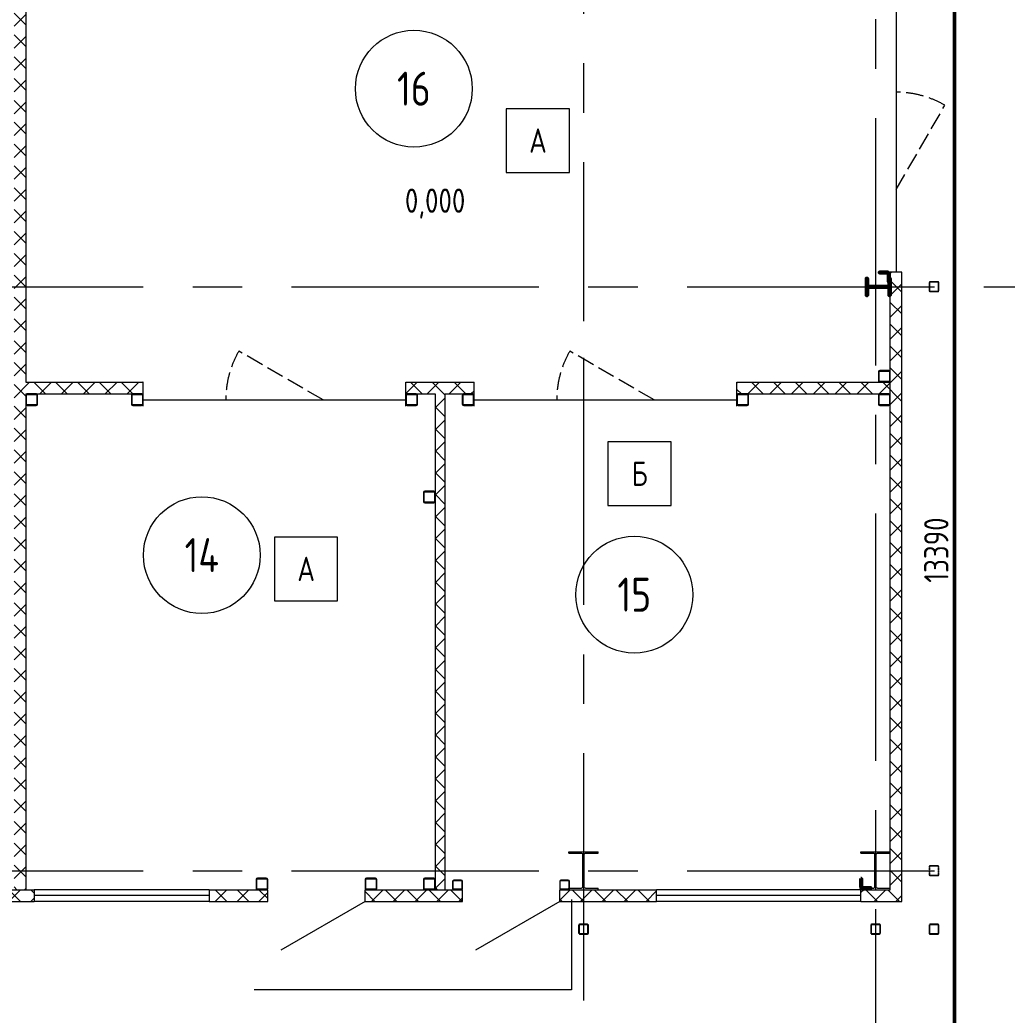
# Model space of a CAD drawing. Header units: millimetres. Extents: x -553547 to 230550, y -59438 to 214451.
# Drawn here: x 122124 to 132265, y 7007 to 17233 of the extents above; entities that cross this region are included whole.
import ezdxf
from ezdxf import colors
from ezdxf.entities.mleader import LeaderData, LeaderLine
from ezdxf.math import Vec2, Vec3

# ---------------------------------------------------------------- set-up
doc = ezdxf.new("R2010")
doc.units = ezdxf.units.MM
for name, pattern in [('GOST2.303 6', [12, 8, -1.5, 1, -1.5]), ('HIDDEN', [8, 6, -2]), ('осевая', [50.8, 31.75, -6.35, 6.35, -6.35])]:
    doc.linetypes.add(name, pattern=pattern)
for name, color, linetype, lineweight in [('0Оси', 252, 'GOST2.303 6', 13), ('_Оси', 252, 'Continuous', 9), ('АР_Двери', 250, 'Continuous', 9), ('АР_Окна', 160, 'Continuous', 20), ('АР_Площади', 250, 'Continuous', 20), ('АР_Размеры', 7, 'Continuous', 20), ('АР_Стены и перегородки', 154, 'Continuous', 50), ('АР_Тонкие', 7, 'Continuous', 0), ('АР_Штриховка', 7, 'Continuous', 20)]:
    doc.layers.add(name, color=color, linetype=linetype, lineweight=lineweight)
doc.layers.add('АТ_Кабельный короб', color=7, linetype='Continuous', lineweight=50, true_color=0xff01ff)
doc.styles.add('GOST type A', font='GOST2304A.ttf')
doc.styles.add('ГОСТ', font='cs_gost2304.shx')
doc.linetypes.add('FENCELINE1', pattern='A,6.35,-2.54,[133,ltypeshp.shx,S=2.54,R=0,X=-2.54,Y=0],-2.54,25.4', length=36.83)
doc.linetypes.add('КАБЕЛЬ_В_КОРОБЕ', pattern='A,5,[130,ltypeshp.shx,S=1,R=0,X=0,Y=0],1.5,[130,ltypeshp.shx,S=1.5,R=90,X=0,Y=-1],0,[130,ltypeshp.shx,S=2.1,R=90,X=0,Y=1],1,[130,ltypeshp.shx,S=1,R=0,X=0.5,Y=0],5', length=12.5)
doc.dimstyles.new('100 Ариал', dxfattribs={"dimscale": 100, "dimtxt": 2.5, "dimasz": 1.5, "dimexe": 1.25, "dimexo": 0.625, "dimtad": 1, "dimdec": 0, "dimrnd": 0.001, "dimtxsty": 'ГОСТ', "dimblk": 'OBLIQUE', "dimcen": 1.5, "dimdle": 1.5, "dimclrt": 256, "dimadec": 0, "dimazin": 2, "dimtfac": 0.75, "dimtdec": 0, "dimtmove": 1, "dimatfit": 3, "dimfxl": 7, "dimfxlon": 1, "dimtolj": 1, "dimarcsym": 2})
pattern_1 = [(45, (25622.54, -16727.17), (-112.2532, 112.2532), []), (135, (25622.54, -16727.17), (-112.2532, -112.2532), [])]

# ---------------------------------------------------------------- blocks, each defined once
blk = doc.blocks.new('*U535')
blk.add_lwpolyline([(3.5, 95), (3.5, -95, 0.4142136), (19.5, -111), (87.5, -111), (87.5, -122), (-87.5, -122), (-87.5, -111), (-19.5, -111, 0.4142136), (-3.5, -95), (-3.5, 95, 0.4142136), (-19.5, 111), (-87.5, 111), (-87.5, 122), (87.5, 122), (87.5, 111), (19.5, 111, 0.4142136)], format="xyb", close=True)
blk = doc.blocks.new('Несущая колонна')
at = {"color": 0, "linetype": 'ByBlock', "lineweight": -2, "extrusion": (0, 0, -1)}
for p, q in [((74798, 37252), (74798, 37267)), ((74798, 37267), (75098, 37267)), ((74798, 37252), (74929, 37252)), ((74942, 36905), (74942, 37239)), ((74954, 36905), (74954, 37239)), ((74967, 37252), (75098, 37252)), ((75098, 37252), (75098, 37267)), ((74798, 36877), (74798, 36892)), ((74798, 36892), (74929, 36892)), ((74798, 36877), (75098, 36877)), ((74967, 36892), (75098, 36892)), ((75098, 36877), (75098, 36892))]:
    blk.add_line(p, q, dxfattribs=at)
at = {"color": 18, "lineweight": 0, "true_color": 0x000000}
for points in [[(74948, 37267), (74948, 36877)], [(74954, 37072), (74942, 37072)]]:
    blk.add_lwpolyline(points, dxfattribs=at)
at = {"color": 0, "linetype": 'ByBlock', "lineweight": -2, "extrusion": (0, 0, -1)}
for centre, start, end in [((-74929, 37239), 90, 180), ((-74967, 37239), 360, 90), ((-74929, 36905), 180, 270), ((-74967, 36905), 270, 0)]:
    blk.add_arc(centre, 13, start, end, dxfattribs=at)
blk = doc.blocks.new('*U531')
blk.add_lwpolyline([(-27.4, 72.6), (-22.4, 72.6), (-22.4, -15.4, 0.4142136), (-15.4, -22.4), (72.6, -22.4), (72.6, -27.4), (-15.4, -27.4, -0.4142136), (-27.4, -15.4)], format="xyb", close=True)
blk = doc.blocks.new('*U529')
blk.add_lwpolyline([(-27.4, 72.6), (-22.4, 72.6), (-22.4, -15.4, 0.4142136), (-15.4, -22.4), (72.6, -22.4), (72.6, -27.4), (-15.4, -27.4, -0.4142136), (-27.4, -15.4)], format="xyb", close=True)
blk = doc.blocks.new('A$C62bef24c')
at = {"color": 252}
for points in [[(39560, 5952), (39640, 5952, 0.414214), (39650, 5962), (39650, 6042, 0.414214), (39640, 6052), (39560, 6052, 0.414214), (39550, 6042), (39550, 5962, 0.414214)], [(39560, 5956), (39640, 5956, 0.414214), (39646, 5962), (39646, 6042, 0.414214), (39640, 6048), (39560, 6048, 0.414214), (39554, 6042), (39554, 5962, 0.414214)], [(39560, -50), (39640, -50, 0.414214), (39650, -40), (39650, 40, 0.414214), (39640, 50), (39560, 50, 0.414214), (39550, 40), (39550, -40, 0.414214)], [(39560, -46), (39640, -46, 0.414214), (39646, -40), (39646, 40, 0.414214), (39640, 46), (39560, 46, 0.414214), (39554, 40), (39554, -40, 0.414214)], [(35960, -650), (36040, -650, 0.414214), (36050, -640), (36050, -560, 0.414214), (36040, -550), (35960, -550, 0.414214), (35950, -560), (35950, -640, 0.414214)], [(35960, -646), (36040, -646, 0.414214), (36046, -640), (36046, -560, 0.414214), (36040, -554), (35960, -554, 0.414214), (35954, -560), (35954, -640, 0.414214)], [(38960, -650), (39040, -650, 0.414214), (39050, -640), (39050, -560, 0.414214), (39040, -550), (38960, -550, 0.414214), (38950, -560), (38950, -640, 0.414214)], [(38960, -646), (39040, -646, 0.414214), (39046, -640), (39046, -560, 0.414214), (39040, -554), (38960, -554, 0.414214), (38954, -560), (38954, -640, 0.414214)], [(39560, -650), (39640, -650, 0.414214), (39650, -640), (39650, -560, 0.414214), (39640, -550), (39560, -550, 0.414214), (39550, -560), (39550, -640, 0.414214)], [(39560, -646), (39640, -646, 0.414214), (39646, -640), (39646, -560, 0.414214), (39640, -554), (39560, -554, 0.414214), (39554, -560), (39554, -640, 0.414214)]]:
    blk.add_lwpolyline(points, format="xyb", close=True, dxfattribs=at)
blk = doc.blocks.new('_Oblique')
at = {"color": 0, "linetype": 'ByBlock', "lineweight": -2}
blk.add_line((-0.5, -0.5), (0.5, 0.5), dxfattribs=at)
blk = doc.blocks.new('*D656')
at = {"layer": 'Defpoints', "color": 0, "lineweight": 30, "transparency": 16777216}
for p in [(133950, 4764), (133700, -8626), (135210, -8626)]:
    blk.add_point(p, dxfattribs=at)
at = {"layer": 'АР_Размеры', "color": 0, "lineweight": -2, "transparency": 16777216}
for p, q in [((135210, 4914), (135210, -8776)), ((134510, 4764), (135335, 4764)), ((134510, -8626), (135335, -8626))]:
    blk.add_line(p, q, dxfattribs=at)
at = {"layer": 'АР_Размеры', "color": 0, "lineweight": -2, "transparency": 16777216, "xscale": 150, "yscale": 150, "zscale": 150}
for p, rotation in [((135210, 4764), 90), ((135210, -8626), 270)]:
    blk.add_blockref('_Oblique', p, dxfattribs=dict(at, rotation=rotation))
at = {"layer": 'АР_Размеры', "color": 251, "lineweight": 0, "true_color": 0x636466, "transparency": 16777216, "insert": (135023, -1931), "char_height": 250, "attachment_point": 5, "rotation": 90, "style": 'GOST type A'}
blk.add_mtext('\\A1;13390', dxfattribs=at)
blk = doc.blocks.new('АР')
at = {"color": 252}
ml = blk.add_multileader_mtext('Standard', dxfattribs=at)
ml.set_content('0,000', color=252, style='GOST type A')
ml.set_leader_properties(color=256)
ml.build(insert=Vec2(0, 0))
ml.multileader.update_dxf_attribs({"has_dogleg": 0, "has_text_frame": 1, "text_left_attachment_type": 7, "text_right_attachment_type": 6, "dogleg_length": 0, "arrow_head_size": 200})
ctx = ml.context
ctx.base_point, ctx.char_height, ctx.arrow_head_size, ctx.landing_gap_size, ctx.plane_origin = Vec3(649404.1, -245448.8), 250, 200, 50, Vec3(-514199.9, -248177.5)
ctx.left_attachment, ctx.right_attachment = 7, 6
notes = []
notes.append((ctx, [(0, (0, 0, 0), (0, 0), (1, 0), 1, [])]))
ctx.mtext.insert, ctx.mtext.flow_direction = Vec3(649454.1, -245161.3), 5
ml = blk.add_multileader_mtext('Standard', dxfattribs=at)
ml.set_content('0,000', color=252, style='GOST type A')
ml.set_leader_properties(color=256)
ml.build(insert=Vec2(0, 0))
ml.multileader.update_dxf_attribs({"has_dogleg": 0, "has_text_frame": 1, "text_left_attachment_type": 7, "text_right_attachment_type": 6, "dogleg_length": 0, "arrow_head_size": 200})
ctx = ml.context
ctx.base_point, ctx.char_height, ctx.arrow_head_size, ctx.landing_gap_size, ctx.plane_origin = Vec3(641715.8, -241787.5), 250, 200, 50, Vec3(-521888.2, -239063.6)
ctx.left_attachment, ctx.right_attachment = 7, 6
notes.append((ctx, [(0, (0, 0, 0), (0, 0), (1, 0), 1, [])]))
ctx.mtext.insert, ctx.mtext.flow_direction = Vec3(641765.8, -241500), 5
ml = blk.add_multileader_mtext('Standard', dxfattribs=at)
ml.set_content('-0,020', color=252, style='GOST type A')
ml.set_leader_properties(color=256)
ml.build(insert=Vec2(0, 0))
ml.multileader.update_dxf_attribs({"has_dogleg": 0, "has_text_frame": 1, "text_left_attachment_type": 7, "text_right_attachment_type": 6, "dogleg_length": 0, "arrow_head_size": 200})
ctx = ml.context
ctx.base_point, ctx.char_height, ctx.arrow_head_size, ctx.landing_gap_size, ctx.plane_origin = Vec3(677883.5, -235529.3), 250, 200, 50, Vec3(-485627.9, -231830.1)
ctx.left_attachment, ctx.right_attachment = 7, 6
notes.append((ctx, [(0, (0, 0, 0), (0, 0), (1, 0), 1, [])]))
ctx.mtext.insert, ctx.mtext.flow_direction = Vec3(677933.5, -235241.8), 5
ml = blk.add_multileader_mtext('Standard', dxfattribs=at)
ml.set_content('0,000', color=252, style='GOST type A')
ml.set_leader_properties(color=256)
ml.build(insert=Vec2(0, 0))
ml.multileader.update_dxf_attribs({"has_dogleg": 0, "has_text_frame": 1, "text_left_attachment_type": 7, "text_right_attachment_type": 6, "dogleg_length": 0, "arrow_head_size": 200})
ctx = ml.context
ctx.base_point, ctx.char_height, ctx.arrow_head_size, ctx.landing_gap_size, ctx.plane_origin = Vec3(656104.7, -253706.8), 250, 200, 50, Vec3(-507499.3, -250982.9)
ctx.left_attachment, ctx.right_attachment = 7, 6
notes.append((ctx, [(0, (0, 0, 0), (0, 0), (1, 0), 1, [])]))
ctx.mtext.insert, ctx.mtext.flow_direction = Vec3(656154.7, -253419.3), 5
ml = blk.add_multileader_mtext('Standard', dxfattribs=at)
ml.set_content('0,000', color=252, style='GOST type A')
ml.set_leader_properties(color=256)
ml.build(insert=Vec2(0, 0))
ml.multileader.update_dxf_attribs({"has_dogleg": 0, "has_text_frame": 1, "text_left_attachment_type": 7, "text_right_attachment_type": 6, "dogleg_length": 0, "arrow_head_size": 200})
ctx = ml.context
ctx.base_point, ctx.char_height, ctx.arrow_head_size, ctx.landing_gap_size, ctx.plane_origin = Vec3(674120.3, -254449.4), 250, 200, 50, Vec3(-489483.8, -251725.5)
ctx.left_attachment, ctx.right_attachment = 7, 6
notes.append((ctx, [(0, (0, 0, 0), (0, 0), (1, 0), 1, [])]))
ctx.mtext.insert, ctx.mtext.flow_direction = Vec3(674170.3, -254161.9), 5
ml = blk.add_multileader_mtext('Standard', dxfattribs=at)
ml.set_content('0,000', color=252, style='GOST type A')
ml.set_leader_properties(color=256)
ml.build(insert=Vec2(0, 0))
ml.multileader.update_dxf_attribs({"has_dogleg": 0, "has_text_frame": 1, "text_left_attachment_type": 7, "text_right_attachment_type": 6, "dogleg_length": 0, "arrow_head_size": 200})
ctx = ml.context
ctx.base_point, ctx.char_height, ctx.arrow_head_size, ctx.landing_gap_size, ctx.plane_origin = Vec3(683757.5, -246454.6), 250, 200, 50, Vec3(-479846.5, -243730.6)
ctx.left_attachment, ctx.right_attachment = 7, 6
notes.append((ctx, [(0, (0, 0, 0), (0, 0), (1, 0), 1, [])]))
ctx.mtext.insert, ctx.mtext.flow_direction = Vec3(683807.5, -246167), 5
ml = blk.add_multileader_mtext('Standard', dxfattribs=at)
ml.set_content('0,000', color=252, style='GOST type A')
ml.set_leader_properties(color=256)
ml.build(insert=Vec2(0, 0))
ml.multileader.update_dxf_attribs({"has_dogleg": 0, "has_text_frame": 1, "text_left_attachment_type": 7, "text_right_attachment_type": 6, "dogleg_length": 0, "arrow_head_size": 200})
ctx = ml.context
ctx.base_point, ctx.char_height, ctx.arrow_head_size, ctx.landing_gap_size, ctx.plane_origin = Vec3(643346.8, -237132.2), 250, 200, 50, Vec3(-520257.3, -234408.2)
ctx.left_attachment, ctx.right_attachment = 7, 6
notes.append((ctx, [(0, (0, 0, 0), (0, 0), (1, 0), 1, [])]))
ctx.mtext.insert, ctx.mtext.flow_direction = Vec3(643396.8, -236844.6), 5
ml = blk.add_multileader_mtext('Standard', dxfattribs=at)
ml.set_content('+0,100', color=252, style='GOST type A')
ml.set_leader_properties(color=256)
ml.build(insert=Vec2(0, 0))
ml.multileader.update_dxf_attribs({"has_dogleg": 0, "has_text_frame": 1, "text_left_attachment_type": 7, "text_right_attachment_type": 6, "dogleg_length": 0, "arrow_head_size": 200})
ctx = ml.context
ctx.base_point, ctx.char_height, ctx.arrow_head_size, ctx.landing_gap_size, ctx.plane_origin = Vec3(670361, -237807.4), 250, 200, 50, Vec3(-493243.1, -235083.5)
ctx.left_attachment, ctx.right_attachment = 7, 6
notes.append((ctx, [(0, (0, 0, 0), (0, 0), (1, 0), 1, [])]))
ctx.mtext.insert, ctx.mtext.flow_direction = Vec3(670411, -237519.9), 5
ml = blk.add_multileader_mtext('Standard', dxfattribs=at)
ml.set_content('+0,600', color=252, style='GOST type A')
ml.set_leader_properties(color=256)
ml.build(insert=Vec2(0, 0))
ml.multileader.update_dxf_attribs({"has_dogleg": 0, "has_text_frame": 1, "text_left_attachment_type": 7, "text_right_attachment_type": 6, "dogleg_length": 0, "arrow_head_size": 200})
ctx = ml.context
ctx.base_point, ctx.char_height, ctx.arrow_head_size, ctx.landing_gap_size, ctx.plane_origin = Vec3(651984.7, -241980.5), 250, 200, 50, Vec3(-511405.9, -240931)
ctx.left_attachment, ctx.right_attachment = 7, 6
notes.append((ctx, [(0, (0, 0, 0), (0, 0), (1, 0), 1, [])]))
ctx.mtext.insert, ctx.mtext.flow_direction = Vec3(652034.7, -241693), 5
ml = blk.add_multileader_mtext('Standard', dxfattribs=at)
ml.set_content('-0,100', color=252, style='GOST type A')
ml.set_leader_properties(color=256)
ml.build(insert=Vec2(0, 0))
ml.multileader.update_dxf_attribs({"has_dogleg": 0, "has_text_frame": 1, "text_left_attachment_type": 7, "text_right_attachment_type": 6, "dogleg_length": 0, "arrow_head_size": 200})
ctx = ml.context
ctx.base_point, ctx.char_height, ctx.arrow_head_size, ctx.landing_gap_size, ctx.plane_origin = Vec3(648501.3, -240196.6, 75705.6), 250, 200, 50, Vec3(-514889.3, -239147.1, 75705.6)
ctx.left_attachment, ctx.right_attachment = 7, 6
notes.append((ctx, [(0, (0, 0, 0), (0, 0), (1, 0), 1, [])]))
ctx.mtext.insert, ctx.mtext.flow_direction = Vec3(648551.3, -239909, 75705.6), 5
for ctx, leaders in notes:
    for number, flags, end, landing, length, lines in leaders:
        leader = LeaderData()
        leader.index, (leader.has_last_leader_line, leader.has_dogleg_vector, leader.attachment_direction) = number, flags
        leader.last_leader_point, leader.dogleg_vector, leader.dogleg_length = Vec3(end), Vec3(landing), length
        for number, points, colour, breaks in lines:
            line = LeaderLine()
            line.index, line.vertices, line.color, line.breaks = number, Vec3.list(points), colors.encode_raw_color(colour), breaks
            leader.lines.append(line)
        ctx.leaders.append(leader)
blk = doc.blocks.new('план А')
at = {"layer": 'АР_Штриховка', "lineweight": 0, "true_color": 0x636466}
h = blk.add_hatch(dxfattribs=at)
h.set_pattern_fill('ANSI37', color=251, scale=50)
h.set_pattern_definition([(45, (20430.82, -21828.52), (-112.2532, 112.2532), []), (135, (20430.82, -21828.52), (-112.2532, -112.2532), [])])
h.paths.add_polyline_path([(125668.7, 4753.6), (126873.7, 4753.6), (126873.7, 4873.6), (125668.7, 4873.6), (125668.7, 9968.8), (125548.7, 9968.8), (125548.7, -5421.4), (125668.7, -5421.4), (125668.7, -326.4), (126873.7, -326.4), (126873.7, -206.4), (125668.7, -206.4)])
h = blk.add_hatch(dxfattribs=at)
h.set_pattern_fill('ANSI37', color=251, scale=50)
h.set_pattern_definition(pattern_1)
h.paths.add_polyline_path([(134248.7, -5541.4), (134668.7, -5541.4), (134668.7, 923.6), (134548.7, 923.6), (134550, -206.4), (132975, -206.4), (132973.7, -326.4), (134548.7, -326.4), (134548.7, -5421.4), (134248.7, -5421.4)])
h = blk.add_hatch(dxfattribs=at)
h.set_pattern_fill('ANSI37', color=251, scale=50)
h.set_pattern_definition([(45, (24243.43, -26935.33), (-112.2532, 112.2532), []), (135, (24243.43, -26935.33), (-112.2532, -112.2532), [])])
h.paths.add_polyline_path([(129973.7, -326.4), (130273.7, -326.4), (130273.7, -206.4), (129573.7, -206.4), (129573.7, -326.4), (129873.7, -326.4), (129873.7, -5421.4), (129973.7, -5421.4)])
h = blk.add_hatch(dxfattribs=at)
h.set_pattern_fill('ANSI37', color=251, scale=50)
h.set_pattern_definition([(45, (34625, -16797.17), (-112.2532, 112.2532), []), (135, (34625, -16797.17), (-112.2532, -112.2532), [])])
h.paths.add_polyline_path([(124694.9, -5541.4), (125754.4, -5541.4), (125754.4, -5421.4), (124694.9, -5421.4)])
h = blk.add_hatch(dxfattribs=at)
h.set_pattern_fill('ANSI37', color=251, scale=50)
h.set_pattern_definition([(45, (24845.85, -16797.17), (-112.2532, 112.2532), []), (135, (24845.85, -16797.17), (-112.2532, -112.2532), [])])
h.paths.add_polyline_path([(127554.4, -5541.4), (128154.4, -5541.4), (128154.4, -5421.4), (127554.4, -5421.4)])
h = blk.add_hatch(dxfattribs=at)
h.set_pattern_fill('ANSI37', color=251, scale=50)
h.set_pattern_definition(pattern_1)
h.paths.add_polyline_path([(129154.4, -5541.4), (130154.4, -5541.4), (130154.4, -5421.4), (129154.4, -5421.4)])
h = blk.add_hatch(dxfattribs=at)
h.set_pattern_fill('ANSI37', color=251, scale=50)
h.set_pattern_definition([(45, (26872.54, -16727.17), (-112.2532, 112.2532), []), (135, (26872.54, -16727.17), (-112.2532, -112.2532), [])])
h.paths.add_polyline_path([(131154.4, -5541.4), (132148.7, -5541.4), (132148.7, -5421.4), (131154.4, -5421.4)])
at = {"color": 251, "linetype": 'Continuous', "lineweight": 0, "ltscale": 0.5, "true_color": 0x636466}
for p, q in [((134428.7, -100.8), (134428.7, -192)), ((134435.9, -192), (134435.9, -100.8)), ((134534.3, -86.4), (134443.1, -86.4)), ((134443.1, -93.6), (134534.3, -93.6)), ((134541.5, -100.8), (134541.5, -192)), ((134548.7, -192), (134548.7, -100.8)), ((134534.3, -199.2), (134443.1, -199.2)), ((134443.1, -206.4), (134534.3, -206.4)), ((125668.7, -338.4), (125668.7, -414.4)), ((125668.7, -338.4), (125668.7, -414.4)), ((125668.7, -341), (125668.7, -432.2)), ((125675.9, -432.2), (125675.9, -341)), ((125756.7, -326.4), (125680.7, -326.4)), ((125756.7, -326.4), (125680.7, -326.4)), ((125774.3, -326.6), (125683.1, -326.6)), ((125683.1, -333.8), (125774.3, -333.8)), ((125781.5, -341), (125781.5, -432.2)), ((125788.7, -432.2), (125788.7, -341)), ((126753.7, -341.2), (126753.7, -432.4)), ((126760.9, -432.4), (126760.9, -341.2)), ((126859.3, -326.8), (126768.1, -326.8)), ((126768.1, -334), (126859.3, -334)), ((126861.4, -326.4), (126785.4, -326.4)), ((126866.5, -341.2), (126866.5, -432.4)), ((126873.7, -432.4), (126873.7, -341.2)), ((129573.7, -340.8), (129573.7, -432)), ((129580.9, -432), (129580.9, -340.8)), ((129661.9, -326.4), (129585.9, -326.4)), ((129661.9, -326.4), (129585.9, -326.4)), ((129679.3, -326.4), (129588.1, -326.4)), ((129588.1, -333.6), (129679.3, -333.6)), ((129686.5, -340.8), (129686.5, -432)), ((129693.7, -432), (129693.7, -340.8)), ((130153.7, -341), (130153.7, -432.2)), ((130160.9, -432.2), (130160.9, -341)), ((130259.3, -326.6), (130168.1, -326.6)), ((130168.1, -333.8), (130259.3, -333.8)), ((130261.7, -326.4), (130185.7, -326.4)), ((130261.7, -326.4), (130185.7, -326.4)), ((130266.5, -341), (130266.5, -432.2)), ((130273.7, -432.2), (130273.7, -341)), ((132973.7, -338.4), (132973.7, -414.4)), ((132973.8, -341.2), (132973.8, -432.4)), ((132981, -432.4), (132981, -341.2)), ((133061.7, -326.4), (132985.7, -326.4)), ((133079.4, -326.8), (132988.2, -326.8)), ((132988.2, -334), (133079.4, -334)), ((133086.6, -341.2), (133086.6, -432.4)), ((133093.8, -432.4), (133093.8, -341.2)), ((134428.7, -340.8), (134428.7, -432)), ((134435.9, -432), (134435.9, -340.8)), ((134534.3, -326.4), (134443.1, -326.4)), ((134443.1, -333.6), (134534.3, -333.6)), ((134541.5, -340.8), (134541.5, -432)), ((134548.7, -432), (134548.7, -340.8)), ((125774.3, -439.4), (125683.1, -439.4)), ((125683.1, -446.6), (125774.3, -446.6)), ((126859.3, -439.6), (126768.1, -439.6)), ((126768.1, -446.8), (126859.3, -446.8)), ((129679.3, -439.2), (129588.1, -439.2)), ((129588.1, -446.4), (129679.3, -446.4)), ((130259.3, -439.4), (130168.1, -439.4)), ((130168.1, -446.6), (130259.3, -446.6)), ((133079.4, -439.6), (132988.2, -439.6)), ((132988.2, -446.8), (133079.4, -446.8)), ((134534.3, -439.2), (134443.1, -439.2)), ((134443.1, -446.4), (134534.3, -446.4)), ((129859.3, -1326.4), (129768.1, -1326.4)), ((129753.7, -1340.8), (129753.7, -1432)), ((129760.9, -1432), (129760.9, -1340.8)), ((129768.1, -1333.6), (129859.3, -1333.6)), ((129866.5, -1340.8), (129866.5, -1432)), ((129873.7, -1432), (129873.7, -1340.8)), ((129859.3, -1439.2), (129768.1, -1439.2)), ((129768.1, -1446.4), (129859.3, -1446.4)), ((128034.5, -5315.8), (128034.5, -5407)), ((128041.7, -5407), (128041.7, -5315.8)), ((128140.1, -5301.4), (128048.9, -5301.4)), ((128048.9, -5308.6), (128140.1, -5308.6)), ((128147.3, -5315.8), (128147.3, -5407)), ((128154.5, -5407), (128154.5, -5315.8)), ((129154.4, -5315.8), (129154.4, -5407)), ((129161.6, -5407), (129161.6, -5315.8)), ((129260, -5301.4), (129168.8, -5301.4)), ((129168.8, -5308.6), (129260, -5308.6)), ((129267.2, -5315.8), (129267.2, -5407)), ((129274.4, -5407), (129274.4, -5315.8)), ((129753.7, -5315.8), (129753.7, -5407)), ((129760.9, -5407), (129760.9, -5315.8)), ((129859.3, -5301.4), (129768.1, -5301.4)), ((129768.1, -5308.6), (129859.3, -5308.6)), ((129866.5, -5315.8), (129866.5, -5407)), ((129873.7, -5407.7), (129873.7, -5315.8)), ((128140.1, -5414.2), (128048.9, -5414.2)), ((129260, -5414.2), (129168.8, -5414.2)), ((129859.3, -5414.2), (129768.1, -5414.2)), ((130054.4, -5333.4), (130054.4, -5409.4)), ((130054.4, -5333.4), (130054.4, -5409.4)), ((130060.4, -5409.4), (130060.4, -5333.4)), ((130060.4, -5409.4), (130060.4, -5333.4)), ((130142.4, -5321.4), (130066.4, -5321.4)), ((130142.4, -5321.4), (130066.4, -5321.4)), ((130066.4, -5327.4), (130142.4, -5327.4)), ((130066.4, -5327.4), (130142.4, -5327.4)), ((130142.4, -5415.4), (130066.4, -5415.4)), ((130142.4, -5415.4), (130066.4, -5415.4)), ((130148.4, -5333.4), (130148.4, -5409.4)), ((130148.4, -5333.4), (130148.4, -5409.4)), ((130154.4, -5409.4), (130154.4, -5333.4)), ((130154.4, -5409.4), (130154.4, -5333.4)), ((131154.4, -5333.4), (131154.4, -5409.4)), ((131154.4, -5333.4), (131154.4, -5409.4)), ((131160.4, -5409.4), (131160.4, -5333.4)), ((131160.4, -5409.4), (131160.4, -5333.4)), ((131242.4, -5321.4), (131166.4, -5321.4)), ((131242.4, -5321.4), (131166.4, -5321.4)), ((131166.4, -5327.4), (131242.4, -5327.4)), ((131166.4, -5327.4), (131242.4, -5327.4)), ((131242.4, -5415.4), (131166.4, -5415.4)), ((131242.4, -5415.4), (131166.4, -5415.4)), ((131248.4, -5333.4), (131248.4, -5409.4)), ((131248.4, -5333.4), (131248.4, -5409.4)), ((131254.4, -5409.4), (131254.4, -5333.4)), ((131254.4, -5409.4), (131254.4, -5333.4)), ((128048.9, -5421.4), (128140.1, -5421.4)), ((129168.8, -5421.4), (129260, -5421.4)), ((129768.1, -5421.4), (129859.3, -5421.4)), ((130066.4, -5421.4), (130142.4, -5421.4)), ((130066.4, -5421.4), (130142.4, -5421.4)), ((131166.4, -5421.4), (131242.4, -5421.4)), ((131166.4, -5421.4), (131242.4, -5421.4))]:
    blk.add_line(p, q, dxfattribs=at)
at = {"color": 251, "lineweight": 0, "true_color": 0x636466}
blk.add_line((128154.4, -5521.4), (128154.4, -5421.4), dxfattribs=at)
at = {"color": 251, "linetype": 'Continuous', "lineweight": 0, "ltscale": 0.5, "true_color": 0x636466}
for centre, radius, start, end in [((134443.1, -100.8), 14.4, 90, 180), ((134534.3, -100.8), 14.4, 0, 90), ((134443.1, -192), 14.4, 180, 270), ((134534.3, -192), 14.4, 270, 0), ((125683.1, -341), 14.4, 90, 180), ((125774.3, -341), 14.4, 0, 90), ((126768.1, -341.2), 14.4, 90, 180), ((126859.3, -341.2), 14.4, 0, 90), ((129588.1, -340.8), 14.4, 90, 180), ((129679.3, -340.8), 14.4, 0, 90), ((130168.1, -341), 14.4, 90, 180), ((130259.3, -341), 14.4, 0, 90), ((132988.2, -341.2), 14.4, 90, 180), ((133079.4, -341.2), 14.4, 0, 90), ((134443.1, -340.8), 14.4, 90, 180), ((134534.3, -340.8), 14.4, 0, 90), ((125683.1, -432.2), 14.4, 180, 270), ((125774.3, -432.2), 14.4, 270, 0), ((126768.1, -432.4), 14.4, 180, 270), ((126859.3, -432.4), 14.4, 270, 0), ((129588.1, -432), 14.4, 180, 270), ((129679.3, -432), 14.4, 270, 0), ((130168.1, -432.2), 14.4, 180, 270), ((130259.3, -432.2), 14.4, 270, 0), ((132988.2, -432.4), 14.4, 180, 270), ((133079.4, -432.4), 14.4, 270, 0), ((134443.1, -432), 14.4, 180, 270), ((134534.3, -432), 14.4, 270, 0), ((129768.1, -1340.8), 14.4, 90, 180), ((129859.3, -1340.8), 14.4, 0, 90), ((129768.1, -1432), 14.4, 180, 270), ((129859.3, -1432), 14.4, 270, 0), ((128048.9, -5315.8), 14.4, 90, 180), ((128140.1, -5315.8), 14.4, 0, 90), ((129168.8, -5315.8), 14.4, 90, 180), ((129260, -5315.8), 14.4, 0, 90), ((129768.1, -5315.8), 14.4, 90, 180), ((129859.3, -5315.8), 14.4, 0, 90), ((128048.9, -5407), 14.4, 180, 270), ((128140.1, -5407), 14.4, 270, 0), ((129168.8, -5407), 14.4, 180, 270), ((129260, -5407), 14.4, 270, 0), ((129768.1, -5407), 14.4, 180, 270), ((129859.3, -5407), 14.4, 270, 0), ((130066.4, -5333.4), 12, 90, 180), ((130066.4, -5333.4), 12, 90, 180), ((130066.4, -5409.4), 12, 180, 270), ((130066.4, -5409.4), 12, 180, 270), ((130142.4, -5333.4), 12, 0, 90), ((130142.4, -5333.4), 12, 0, 90), ((130142.4, -5409.4), 12, 270, 0), ((130142.4, -5409.4), 12, 270, 0), ((131166.4, -5333.4), 12, 90, 180), ((131166.4, -5333.4), 12, 90, 180), ((131166.4, -5409.4), 12, 180, 270), ((131166.4, -5409.4), 12, 180, 270), ((131242.4, -5333.4), 12, 0, 90), ((131242.4, -5333.4), 12, 0, 90), ((131242.4, -5409.4), 12, 270, 0), ((131242.4, -5409.4), 12, 270, 0)]:
    blk.add_arc(centre, radius, start, end, dxfattribs=at)
at = {"color": 251, "linetype": 'Continuous', "lineweight": 0, "ltscale": 0.5, "true_color": 0x636466, "extrusion": (1.89478e-14, -7.84844e-15, -1)}
for centre, radius in [((-134443.1, -100.8, 0), 7.2), ((-125683.1, -341, 0), 7.2), ((-126768.1, -341.2, 0), 7.2), ((-129588.1, -340.8, 0), 7.2), ((-130168.1, -341, 0), 7.2), ((-132988.2, -341.2, 0), 7.2), ((-134443.1, -340.8, 0), 7.2), ((-129768.1, -1340.8, 0), 7.2), ((-128048.9, -5315.8, 0), 7.2), ((-129168.8, -5315.8, 0), 7.2), ((-129768.1, -5315.8, 0), 7.2), ((-130066.4, -5333.4, 0), 6), ((-130066.4, -5333.4, 0), 6), ((-131166.4, -5333.4, 0), 6), ((-131166.4, -5333.4, 0), 6)]:
    blk.add_arc(centre, radius, 0, 90, dxfattribs=at)
at = {"color": 251, "linetype": 'Continuous', "lineweight": 0, "ltscale": 0.5, "true_color": 0x636466, "extrusion": (-7.84844e-15, -1.89478e-14, -1)}
for centre, radius in [((-134534.3, -100.8, 0), 7.2), ((-125774.3, -341), 7.2), ((-126859.3, -341.2), 7.2), ((-129679.3, -340.8, 0), 7.2), ((-130259.3, -341, 0), 7.2), ((-133079.4, -341.2, 0), 7.2), ((-134534.3, -340.8, 0), 7.2), ((-129859.3, -1340.8), 7.2), ((-128140.1, -5315.8), 7.2), ((-129260, -5315.8), 7.2), ((-129859.3, -5315.8), 7.2), ((-130142.4, -5333.4), 6), ((-130142.4, -5333.4), 6), ((-131242.4, -5333.4), 6), ((-131242.4, -5333.4), 6)]:
    blk.add_arc(centre, radius, 90, 180, dxfattribs=at)
at = {"color": 251, "linetype": 'Continuous', "lineweight": 0, "ltscale": 0.5, "true_color": 0x636466, "extrusion": (1.89478e-14, 7.84844e-15, -1)}
for centre in [(-134443.1, -192, 0), (-125683.1, -432.2, 0), (-126768.1, -432.4, 0), (-129588.1, -432, 0), (-130168.1, -432.2, 0), (-132988.2, -432.4, 0), (-134443.1, -432, 0), (-129768.1, -1432, 0), (-128048.9, -5407, 0), (-129168.8, -5407, 0), (-129768.1, -5407, 0)]:
    blk.add_arc(centre, 7.2, 270, 0, dxfattribs=at)
at = {"color": 251, "linetype": 'Continuous', "lineweight": 0, "ltscale": 0.5, "true_color": 0x636466, "extrusion": (-7.84844e-15, 1.89478e-14, -1)}
for centre in [(-134534.3, -192, 0), (-125774.3, -432.2), (-126859.3, -432.4, 0), (-129679.3, -432, 0), (-130259.3, -432.2, 0), (-133079.4, -432.4, 0), (-134534.3, -432, 0), (-129859.3, -1432, 0), (-128140.1, -5407, 0), (-129260, -5407, 0), (-129859.3, -5407, 0)]:
    blk.add_arc(centre, 7.2, 180, 270, dxfattribs=at)
at = {"color": 251, "linetype": 'Continuous', "lineweight": 0, "ltscale": 0.5, "true_color": 0x636466, "extrusion": (-1.89478e-14, -7.84844e-15, -1)}
for centre in [(-130066.4, -5409.4, 0), (-130066.4, -5409.4, 0), (-131166.4, -5409.4, 0), (-131166.4, -5409.4, 0)]:
    blk.add_arc(centre, 6, 270, 0, dxfattribs=at)
at = {"color": 251, "linetype": 'Continuous', "lineweight": 0, "ltscale": 0.5, "true_color": 0x636466, "extrusion": (7.84844e-15, -1.89478e-14, -1)}
for centre in [(-130142.4, -5409.4, 0), (-130142.4, -5409.4, 0), (-131242.4, -5409.4, 0), (-131242.4, -5409.4, 0)]:
    blk.add_arc(centre, 6, 180, 270, dxfattribs=at)
at = {"layer": '_Оси', "color": 251, "linetype": 'осевая', "lineweight": 0, "ltscale": 80, "true_color": 0x636466}
for p, q in [((134398.7, 10635.2), (134398.7, -12837.6)), ((131398.7, 10183.3), (131398.7, 421.5)), ((87759.7, 773.6), (138759.3, 773.6)), ((131398.7, 44.9), (131398.7, -12837.6)), ((87759.7, -5226.4), (135410.5, -5226.4))]:
    blk.add_line(p, q, dxfattribs=at)
at = {"layer": 'АР_Двери', "color": 251, "lineweight": 0, "true_color": 0x636466}
for p, q in [((134611.2, 3623.6), (134611.2, 923.6)), ((134668.7, 923.6), (134548.7, 923.6)), ((126873.7, -451.4), (126873.7, -326.4)), ((126873.7, -386.8), (129573.7, -386.8)), ((129573.7, -451.4), (129573.7, -326.4)), ((130273.7, -451.4), (130273.7, -326.4)), ((130273.7, -386.8), (132973.7, -386.8)), ((132973.7, -451.4), (132973.7, -326.4)), ((129154.4, -5541.4), (128288.4, -6041.4)), ((131154.4, -5541.4), (130288.4, -6041.4))]:
    blk.add_line(p, q, dxfattribs=at)
at = {"layer": 'АР_Двери', "color": 251, "linetype": 'HIDDEN', "lineweight": 0, "ltscale": 30, "true_color": 0x636466}
for p, q in [((134611.2, 1773.6), (135111.2, 2639.7)), ((128723.7, -386.8), (127857.7, 113.2)), ((132123.7, -386.8), (131257.7, 113.2))]:
    blk.add_line(p, q, dxfattribs=at)
for centre, start, end in [((134611.2, 1773.6), 60, 90), ((128723.7, -386.8), 150, 180), ((132123.7, -386.8), 150, 180)]:
    blk.add_arc(centre, 1000, start, end, dxfattribs=at)
at = {"layer": 'АР_Окна', "color": 251, "lineweight": 0, "true_color": 0x636466}
for p, q in [((127554.4, -5421.4), (125754.4, -5421.4)), ((127554.4, -5481.4), (125754.4, -5481.4)), ((134248.7, -5421.4), (132148.7, -5421.4)), ((134248.7, -5481.4), (132148.7, -5481.4)), ((127554.4, -5541.4), (125754.4, -5541.4)), ((134248.7, -5541.4), (132148.7, -5541.4))]:
    blk.add_line(p, q, dxfattribs=at)
at = {"layer": 'АР_Площади', "color": 251, "lineweight": 0, "true_color": 0x636466}
for centre in [(129655.8, 2809.9), (127477.7, -1983), (131920.3, -2389.3)]:
    blk.add_circle(centre, 600, dxfattribs=at)
at = {"layer": 'АР_Стены и перегородки', "color": 251, "lineweight": 0, "true_color": 0x636466}
for p, q in [((125668.7, 4753.6), (125668.7, -206.4)), ((134548.7, -5421.4), (134548.7, 923.6)), ((134668.7, 923.6), (134548.7, 923.6)), ((134668.7, -5541.4), (134668.7, 923.6)), ((125668.7, -206.4), (126873.7, -206.4)), ((126873.7, -326.4), (126873.7, -206.4)), ((129573.7, -206.4), (130273.7, -206.4)), ((129573.7, -326.4), (129573.7, -206.4)), ((130273.7, -326.4), (130273.7, -206.4)), ((132973.7, -206.4), (134548.7, -206.4)), ((132973.7, -326.4), (132973.7, -206.4)), ((125668.7, -326.4), (125668.7, -5421.4)), ((125668.7, -326.4), (126873.7, -326.4)), ((129573.7, -326.4), (129873.7, -326.4)), ((129873.7, -326.4), (129873.7, -5421.4)), ((129973.7, -326.4), (129973.7, -5421.4)), ((129973.7, -326.4), (130273.7, -326.4)), ((132973.7, -326.4), (134548.7, -326.4)), ((124694.9, -5421.4), (125754.4, -5421.4)), ((125754.4, -5421.4), (125754.4, -5541.4)), ((127554.4, -5421.4), (128154.4, -5421.4)), ((127554.4, -5421.4), (127554.4, -5541.4)), ((128154.4, -5541.4), (128154.4, -5421.4)), ((129154.4, -5421.4), (130154.4, -5421.4)), ((129154.4, -5541.4), (129154.4, -5421.4)), ((130154.4, -5541.4), (130154.4, -5421.4)), ((131154.4, -5421.4), (132148.7, -5421.4)), ((131154.4, -5541.4), (131154.4, -5421.4)), ((132148.7, -5541.4), (132148.7, -5421.4)), ((134248.7, -5541.4), (134248.7, -5421.4)), ((134398.7, -5421.4), (134548.7, -5421.4)), ((124694.9, -5541.4), (125754.4, -5541.4)), ((127554.4, -5541.4), (128154.4, -5541.4)), ((129154.4, -5541.4), (130154.4, -5541.4)), ((131154.4, -5541.4), (132148.7, -5541.4)), ((134248.7, -5541.4), (134668.7, -5541.4))]:
    blk.add_line(p, q, dxfattribs=at)
at = {"layer": 'АР_Тонкие', "color": 251, "linetype": 'FENCELINE1', "lineweight": 0, "ltscale": 13, "true_color": 0x636466}
blk.add_lwpolyline([(131273.7, -5521.4), (131273.7, -6451.4), (128016.3, -6451.4)], dxfattribs=at)
at = {"color": 251, "lineweight": 0, "true_color": 0x636466, "rotation": 180}
blk.add_blockref('*U531', (134510.3, 896.2), dxfattribs=at)
at = {"color": 251, "lineweight": 0, "true_color": 0x636466}
blk.add_blockref('*U529', (134276.1, -5379), dxfattribs=at)
at = {"layer": '0Оси', "color": 251, "lineweight": 0, "true_color": 0x636466}
blk.add_blockref('A$C62bef24c', (95398.7, -5226.4), dxfattribs=at)
at = {"layer": 'АР_Стены и перегородки', "color": 251, "lineweight": 0, "true_color": 0x636466, "rotation": 270}
blk.add_blockref('*U535', (134426.7, 773.6), dxfattribs=at)
at = {"layer": 'АР_Стены и перегородки', "color": 251, "lineweight": 0, "true_color": 0x636466}
for p in [(56450.6, -42298.6), (59450.6, -42298.6)]:
    blk.add_blockref('Несущая колонна', p, dxfattribs=at)
at = {"layer": 'АР_Площади', "color": 251, "lineweight": 0, "true_color": 0x636466, "char_height": 350, "width": 908.93, "attachment_point": 5, "style": 'GOST type A'}
for s, insert in [('16', (129655.8, 2809.9)), ('14', (127477.7, -1983)), ('15', (131920.3, -2389.3))]:
    blk.add_mtext(s, dxfattribs=dict(at, insert=insert))
at = {"layer": 'АР_Размеры', "color": 251, "lineweight": 0, "true_color": 0x636466}
dim = blk.add_linear_dim(base=(135210.5, -8626.4), p1=(133950.4, 4763.6), p2=(133700.4, -8626.4), angle=90, dimstyle='100 Ариал', override={"dimtxsty": 'GOST type A', "dimblk1": 'Oblique', "dimblk2": 'Oblique', "dimsah": 1, "dimclrt": 251}, dxfattribs=at)
dim.commit()
dim.dimension.update_dxf_attribs({"geometry": '*D656', "text_midpoint": (135022.9, -1931.4)})
at = {"color": 251, "lineweight": 0, "true_color": 0x636466}
ml = blk.add_multileader_mtext('Standard', dxfattribs=at)
ml.set_content('-0,020', color=(99, 100, 102), style='GOST type A')
ml.set_leader_properties(color=256)
ml.build(insert=Vec2(0, 0))
ml.multileader.update_dxf_attribs({"has_dogleg": 0, "has_text_frame": 1, "text_left_attachment_type": 7, "text_right_attachment_type": 6, "dogleg_length": 0, "arrow_head_size": 200})
ctx = ml.context
ctx.base_point, ctx.char_height, ctx.arrow_head_size, ctx.landing_gap_size, ctx.plane_origin = Vec3(127408.4, 11033.4), 250, 200, 50, Vec3(-1036103.1, 14732.6)
ctx.left_attachment, ctx.right_attachment = 7, 6
notes = []
notes.append((ctx, [(0, (0, 0, 0), (0, 0), (1, 0), 1, [])]))
ctx.mtext.insert, ctx.mtext.flow_direction = Vec3(127458.4, 11320.9), 5
ml = blk.add_multileader_mtext('Standard', dxfattribs=at)
ml.set_content('0,000', color=(99, 100, 102), style='GOST type A')
ml.set_leader_properties(color=256)
ml.build(insert=Vec2(0, 0))
ml.multileader.update_dxf_attribs({"has_dogleg": 0, "has_text_frame": 1, "text_left_attachment_type": 7, "text_right_attachment_type": 6, "dogleg_length": 0, "arrow_head_size": 200})
ctx = ml.context
ctx.base_point, ctx.char_height, ctx.arrow_head_size, ctx.landing_gap_size, ctx.plane_origin = Vec3(129513.8, 1496.8), 250, 200, 50, Vec3(-1034090.2, 4220.7)
ctx.left_attachment, ctx.right_attachment = 7, 6
notes.append((ctx, [(0, (0, 0, 0), (0, 0), (1, 0), 1, [])]))
ctx.mtext.insert, ctx.mtext.flow_direction = Vec3(129563.8, 1784.3), 5
for ctx, leaders in notes:
    for number, flags, end, landing, length, lines in leaders:
        leader = LeaderData()
        leader.index, (leader.has_last_leader_line, leader.has_dogleg_vector, leader.attachment_direction) = number, flags
        leader.last_leader_point, leader.dogleg_vector, leader.dogleg_length = Vec3(end), Vec3(landing), length
        for number, points, colour, breaks in lines:
            line = LeaderLine()
            line.index, line.vertices, line.color, line.breaks = number, Vec3.list(points), colors.encode_raw_color(colour), breaks
            leader.lines.append(line)
        ctx.leaders.append(leader)

msp = doc.modelspace()

# ---------------------------------------------------------------- linework, layer by layer
at = {"layer": 'АР_Площади', "color": 251, "true_color": 0x5c5c5c}
for p, q in [((127119.348, 16320.69), (127119.348, 15666.317)), ((127769.348, 16320.69), (127119.348, 16320.69)), ((127769.348, 15666.317), (127769.348, 16320.69)), ((127119.348, 15666.317), (127769.348, 15666.317)), ((128164.392, 12897.736), (128164.392, 12243.364)), ((128814.392, 12897.736), (128164.392, 12897.736)), ((128814.392, 12243.364), (128814.392, 12897.736)), ((128164.392, 12243.364), (128814.392, 12243.364)), ((124737.981, 11919.594), (124737.981, 11265.221)), ((125387.981, 11919.594), (124737.981, 11919.594)), ((125387.981, 11265.221), (125387.981, 11919.594)), ((124737.981, 11265.221), (125387.981, 11265.221))]:
    msp.add_line(p, q, dxfattribs=at)

# ---------------------------------------------------------------- block references
at = {"layer": 'АР_Размеры', "color": 18, "true_color": 0x000000}
for p in [(-553547.366, 214451.275), (-485509.064, 206951.83)]:
    msp.add_blockref('АР', p, dxfattribs=at)
at = {"layer": 'АТ_Кабельный короб', "linetype": 'КАБЕЛЬ_В_КОРОБЕ', "ltscale": 50}
msp.add_blockref('план А', (-3484.747, 13716.579), dxfattribs=at)

# ---------------------------------------------------------------- texts
at = {"layer": 'АР_Площади', "color": 251, "lineweight": 15, "true_color": 0x5c5c5c, "style": 'GOST type A', "width": 1.0001}
for s, p in [('А', (127355.393, 15868.503)), ('Б', (128408.857, 12445.367)), ('А', (124974.027, 11467.408))]:
    msp.add_text(s, height=250, dxfattribs=at).set_placement(p)

doc.saveas('drawing.dxf')
